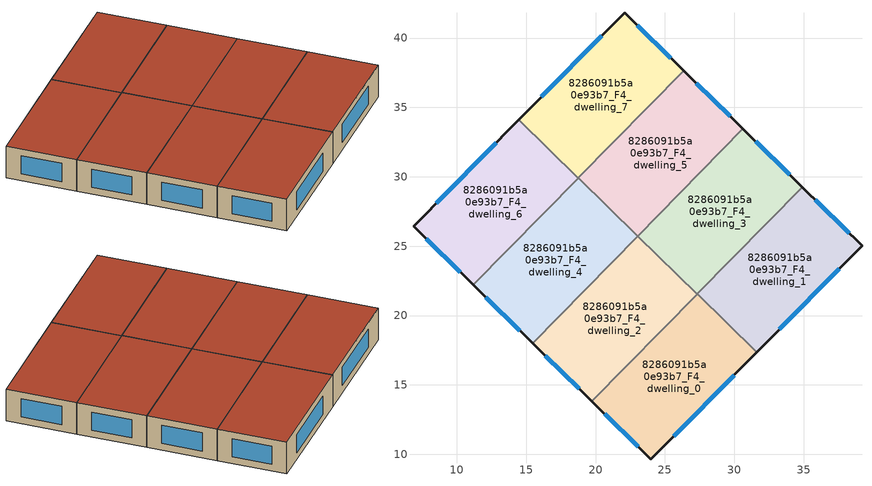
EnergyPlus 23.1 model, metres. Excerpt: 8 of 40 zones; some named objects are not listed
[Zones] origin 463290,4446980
8286091b5a0e93b7_F4_dwelling_0
 floor to 8286091b5a0e93b7_F3_dwelling_0 (EU_floor_Construction): 31.62,17.36 23.99,9.64 19.74,13.81 27.34,21.56 z12
 wall outside (EU_wall_Construction): 19.74,13.81 23.99,9.64 31.62,17.36 z12:15
 wall to 8286091b5a0e93b7_F4_dwelling_1 (EU_wall_Construction): 31.62,17.36 27.34,21.56 z12:15
 wall to 8286091b5a0e93b7_F4_dwelling_2 (EU_wall_Construction): 27.32,21.53 19.74,13.81 z12:15
 wall to 8286091b5a0e93b7_F4_dwelling_3 (EU_wall_Construction): 27.34,21.56 27.32,21.53 z12:15
 window (EU_Window_Construction): 25.62,11.29 29.99,15.7 / 20.65,12.92 23.08,10.53 z12.64:14.36
 roof outside (EU_roof_Construction): 23.99,9.64 31.62,17.36 27.34,21.56 19.74,13.81 z15
8286091b5a0e93b7_F4_dwelling_1
 floor to 8286091b5a0e93b7_F3_dwelling_1 (EU_floor_Construction): 39.2,25.03 31.62,17.36 27.34,21.56 34.9,29.25 z12
 wall outside (EU_wall_Construction): 31.62,17.36 39.2,25.03 34.9,29.25 z12:15
 wall to 8286091b5a0e93b7_F4_dwelling_3 (EU_wall_Construction): 34.9,29.25 27.34,21.56 z12:15
 window (EU_Window_Construction): 33.25,19 37.58,23.38 / 38.28,25.93 35.82,28.35 z12.64:14.36
 roof outside (EU_roof_Construction): 31.62,17.36 39.2,25.03 34.9,29.25 27.34,21.56 z15
8286091b5a0e93b7_F4_dwelling_2
 floor to 8286091b5a0e93b7_F3_dwelling_2 (EU_floor_Construction): 27.32,21.53 19.74,13.81 15.46,18.01 23.04,25.73 z12
 wall outside (EU_wall_Construction): 15.46,18.01 19.74,13.81 z12:15
 wall to 8286091b5a0e93b7_F4_dwelling_3 (EU_wall_Construction): 27.32,21.53 23.04,25.73 z12:15
 wall to 8286091b5a0e93b7_F4_dwelling_4 (EU_wall_Construction): 23.04,25.73 15.46,18.01 z12:15
 window (EU_Window_Construction): 16.38,17.11 18.82,14.71 z12.64:14.36
 roof outside (EU_roof_Construction): 19.74,13.81 27.32,21.53 23.04,25.73 15.46,18.01 z15
8286091b5a0e93b7_F4_dwelling_3
 floor to 8286091b5a0e93b7_F3_dwelling_3 (EU_floor_Construction): 34.9,29.25 27.32,21.53 23.04,25.73 30.62,33.45 z12
 wall outside (EU_wall_Construction): 34.9,29.25 30.62,33.45 z12:15
 wall to 8286091b5a0e93b7_F4_dwelling_5 (EU_wall_Construction): 30.62,33.45 23.04,25.73 z12:15
 window (EU_Window_Construction): 33.98,30.15 31.53,32.55 z12.64:14.36
 roof outside (EU_roof_Construction): 27.32,21.53 34.9,29.25 30.62,33.45 23.04,25.73 z15
8286091b5a0e93b7_F4_dwelling_4
 floor to 8286091b5a0e93b7_F3_dwelling_4 (EU_floor_Construction): 23.04,25.73 15.46,18.01 11.18,22.21 18.76,29.93 z12
 wall outside (EU_wall_Construction): 11.18,22.21 15.46,18.01 z12:15
 wall to 8286091b5a0e93b7_F4_dwelling_5 (EU_wall_Construction): 23.04,25.73 18.76,29.93 z12:15
 wall to 8286091b5a0e93b7_F4_dwelling_6 (EU_wall_Construction): 18.73,29.91 11.18,22.21 z12:15
 wall to 8286091b5a0e93b7_F4_dwelling_7 (EU_wall_Construction): 18.76,29.93 18.73,29.91 z12:15
 window (EU_Window_Construction): 12.1,21.31 14.54,18.91 z12.64:14.36
 roof outside (EU_roof_Construction): 15.46,18.01 23.04,25.73 18.76,29.93 11.18,22.21 z15
8286091b5a0e93b7_F4_dwelling_5
 floor to 8286091b5a0e93b7_F3_dwelling_5 (EU_floor_Construction): 30.62,33.45 23.04,25.73 18.76,29.93 26.34,37.65 z12
 wall outside (EU_wall_Construction): 30.62,33.45 26.34,37.65 z12:15
 wall to 8286091b5a0e93b7_F4_dwelling_7 (EU_wall_Construction): 26.34,37.65 18.76,29.93 z12:15
 window (EU_Window_Construction): 29.7,34.35 27.25,36.75 z12.64:14.36
 roof outside (EU_roof_Construction): 23.04,25.73 30.62,33.45 26.34,37.65 18.76,29.93 z15
8286091b5a0e93b7_F4_dwelling_6
 floor to 8286091b5a0e93b7_F3_dwelling_6 (EU_floor_Construction): 18.73,29.91 11.18,22.21 6.87,26.44 14.45,34.11 z12
 wall outside (EU_wall_Construction): 14.45,34.11 6.87,26.44 11.18,22.21 z12:15
 wall to 8286091b5a0e93b7_F4_dwelling_7 (EU_wall_Construction): 18.73,29.91 14.45,34.11 z12:15
 window (EU_Window_Construction): 12.83,32.46 8.5,28.08 / 7.79,25.53 10.26,23.12 z12.64:14.36
 roof outside (EU_roof_Construction): 11.18,22.21 18.73,29.91 14.45,34.11 6.87,26.44 z15
8286091b5a0e93b7_F4_dwelling_7
 floor to 8286091b5a0e93b7_F3_dwelling_7 (EU_floor_Construction): 26.34,37.65 18.73,29.91 14.45,34.11 22.09,41.83 z12
 wall outside (EU_wall_Construction): 26.34,37.65 22.09,41.83 14.45,34.11 z12:15
 window (EU_Window_Construction): 20.45,40.17 16.09,35.76 / 25.43,38.55 23,40.93 z12.64:14.36
 roof outside (EU_roof_Construction): 18.73,29.91 26.34,37.65 22.09,41.83 14.45,34.11 z15
[Building]
EU S2 Campaign: North Axis=0; Terrain=City; Solar Distribution=FullExterior
[Site:Location]
Yerevan-Zvartnots.Intl.AP: Latitude=40.15; Longitude=44.383; Time Zone=4; Elevation=854
[SizingPeriod:WeatherFileDays]
AnnualSizingPeriod: Begin Month=1; Begin Day of Month=1; End Month=12; End Day of Month=31; Day of Week for Start Day=Monday; Use Weather File Daylight Saving Period=No; Use Weather File Rain and Snow Indicators=No
[MATERIAL]
EU_InternalMass_Material: Roughness=MediumRough; Thickness=0.1; Conductivity=1; Density=1800; Specific Heat=900; Thermal Absorptance=0.9; Solar Absorptance=0.7; Visible Absorptance=0.7
[MATERIAL:NOMASS] Roughness=MediumRough; Thermal Absorptance=0.9; Solar Absorptance=0.7; Visible Absorptance=0.7
Name | Thermal Resistance
EU_wall_NoMass | 1.05043
EU_roof_NoMass | 1.45357
EU_floor_NoMass | 0.478065
[WINDOWMATERIAL:SIMPLEGLAZINGSYSTEM]
EU_Window_SimpleGlazing: UFactor=2.5566; Solar Heat Gain Coefficient=0.75; Visible Transmittance=0.75
[CONSTRUCTION]
EU_wall_Construction: EU_wall_NoMass
EU_roof_Construction: EU_roof_NoMass
EU_floor_Construction: EU_floor_NoMass
EU_Window_Construction: EU_Window_SimpleGlazing
EU_InternalMass_Construction: EU_InternalMass_Material
[ZONE] Type=1; Multiplier=1; Ceiling Height=autocalculate; Floor Area=autocalculate; Part of Total Floor Area=Yes
Name | Volume
8286091b5a0e93b7_F4_dwelling_0; 8286091b5a0e93b7_F4_dwelling_7 | 194.624
8286091b5a0e93b7_F4_dwelling_1; 8286091b5a0e93b7_F4_dwelling_6 | 194.616
8286091b5a0e93b7_F4_dwelling_2; 8286091b5a0e93b7_F4_dwelling_3; 8286091b5a0e93b7_F4_dwelling_4; 8286091b5a0e93b7_F4_dwelling_5 | 194.628
[INTERNALMASS] Construction=EU_InternalMass_Construction
Name | Zone or ZoneList | Surface Area
8286091b5a0e93b7_F4_dwelling_0_EU_InternalMass | 8286091b5a0e93b7_F4_dwelling_0 | 64.874
8286091b5a0e93b7_F4_dwelling_1_EU_InternalMass | 8286091b5a0e93b7_F4_dwelling_1 | 64.8727
8286091b5a0e93b7_F4_dwelling_2_EU_InternalMass | 8286091b5a0e93b7_F4_dwelling_2 | 64.877
8286091b5a0e93b7_F4_dwelling_3_EU_InternalMass | 8286091b5a0e93b7_F4_dwelling_3 | 64.8749
8286091b5a0e93b7_F4_dwelling_4_EU_InternalMass | 8286091b5a0e93b7_F4_dwelling_4 | 64.876
8286091b5a0e93b7_F4_dwelling_5_EU_InternalMass | 8286091b5a0e93b7_F4_dwelling_5 | 64.876
8286091b5a0e93b7_F4_dwelling_6_EU_InternalMass | 8286091b5a0e93b7_F4_dwelling_6 | 64.8727
8286091b5a0e93b7_F4_dwelling_7_EU_InternalMass | 8286091b5a0e93b7_F4_dwelling_7 | 64.874
[OTHEREQUIPMENT] Fuel Type=Electricity; Design Level Calculation Method=Watts/Area; Power per Zone Floor Area=1; Fraction Latent=0; Fraction Radiant=0; Fraction Lost=0; Carbon Dioxide Generation Rate=0; EndUse Subcategory=EU_Step8_InternalGains
Name | Zone or ZoneList or Space or SpaceList | Schedule
EU_Step8_InternalGain_8286091b5a0e93b7_F4_dwelling_0_f000 | 8286091b5a0e93b7_F4_dwelling_0 | EU_Step8_GainSchedule_8286091b5a0e93b7_F4_dwelling_0_f000
EU_Step8_InternalGain_8286091b5a0e93b7_F4_dwelling_1_f000 | 8286091b5a0e93b7_F4_dwelling_1 | EU_Step8_GainSchedule_8286091b5a0e93b7_F4_dwelling_1_f000
EU_Step8_InternalGain_8286091b5a0e93b7_F4_dwelling_2_f000 | 8286091b5a0e93b7_F4_dwelling_2 | EU_Step8_GainSchedule_8286091b5a0e93b7_F4_dwelling_2_f000
EU_Step8_InternalGain_8286091b5a0e93b7_F4_dwelling_3_f000 | 8286091b5a0e93b7_F4_dwelling_3 | EU_Step8_GainSchedule_8286091b5a0e93b7_F4_dwelling_3_f000
EU_Step8_InternalGain_8286091b5a0e93b7_F4_dwelling_4_f000 | 8286091b5a0e93b7_F4_dwelling_4 | EU_Step8_GainSchedule_8286091b5a0e93b7_F4_dwelling_4_f000
EU_Step8_InternalGain_8286091b5a0e93b7_F4_dwelling_5_f000 | 8286091b5a0e93b7_F4_dwelling_5 | EU_Step8_GainSchedule_8286091b5a0e93b7_F4_dwelling_5_f000
EU_Step8_InternalGain_8286091b5a0e93b7_F4_dwelling_6_f000 | 8286091b5a0e93b7_F4_dwelling_6 | EU_Step8_GainSchedule_8286091b5a0e93b7_F4_dwelling_6_f000
EU_Step8_InternalGain_8286091b5a0e93b7_F4_dwelling_7_f000 | 8286091b5a0e93b7_F4_dwelling_7 | EU_Step8_GainSchedule_8286091b5a0e93b7_F4_dwelling_7_f000
[ZONEVENTILATION:DESIGNFLOWRATE] Schedule=EU_AlwaysOn; Design Flow Rate Calculation Method=AirChanges/Hour; Air Changes per Hour=0.557805; Ventilation Type=Natural; Fan Pressure Rise=0; Fan Total Efficiency=1; Constant Term Coefficient=1; Temperature Term Coefficient=0; Velocity Term Coefficient=0; Velocity Squared Term Coefficient=0; Minimum Indoor Temperature=-100; Maximum Indoor Temperature=100; Delta Temperature=-100; Minimum Outdoor Temperature=-100; Maximum Outdoor Temperature=100; Maximum Wind Speed=40
Name | Zone or ZoneList or Space or SpaceList
EU_ConstantAir_8286091b5a0e93b7_F4_dwelling_0 | 8286091b5a0e93b7_F4_dwelling_0
EU_ConstantAir_8286091b5a0e93b7_F4_dwelling_1 | 8286091b5a0e93b7_F4_dwelling_1
EU_ConstantAir_8286091b5a0e93b7_F4_dwelling_2 | 8286091b5a0e93b7_F4_dwelling_2
EU_ConstantAir_8286091b5a0e93b7_F4_dwelling_3 | 8286091b5a0e93b7_F4_dwelling_3
EU_ConstantAir_8286091b5a0e93b7_F4_dwelling_4 | 8286091b5a0e93b7_F4_dwelling_4
EU_ConstantAir_8286091b5a0e93b7_F4_dwelling_5 | 8286091b5a0e93b7_F4_dwelling_5
EU_ConstantAir_8286091b5a0e93b7_F4_dwelling_6 | 8286091b5a0e93b7_F4_dwelling_6
EU_ConstantAir_8286091b5a0e93b7_F4_dwelling_7 | 8286091b5a0e93b7_F4_dwelling_7
[HVACTEMPLATE:ZONE:IDEALLOADSAIRSYSTEM] System Availability Schedule=EU_AlwaysOn; Maximum Heating Supply Air Temperature=50; Minimum Cooling Supply Air Temperature=13; Maximum Heating Supply Air Humidity Ratio=0.0156; Minimum Cooling Supply Air Humidity Ratio=0.0077; Heating Limit=NoLimit; Cooling Limit=NoLimit; Heating Availability Schedule=EU_AlwaysOn; Cooling Availability Schedule=EU_CoolingOff; Dehumidification Control Type=ConstantSensibleHeatRatio; Cooling Sensible Heat Ratio=0.7; Dehumidification Setpoint=60; Humidification Control Type=None; Humidification Setpoint=30; Outdoor Air Method=None; Outdoor Air Flow Rate per Person=0.00944; Outdoor Air Flow Rate per Zone Floor Area=0; Outdoor Air Flow Rate per Zone=0; Demand Controlled Ventilation Type=None; Outdoor Air Economizer Type=NoEconomizer; Heat Recovery Type=None; Sensible Heat Recovery Effectiveness=0.7; Latent Heat Recovery Effectiveness=0.65
Name | Template Thermostat
8286091b5a0e93b7_F4_dwelling_0 | EU_HeatOnly_8286091b5a0e93b7_F4_dwelling_0
8286091b5a0e93b7_F4_dwelling_1 | EU_HeatOnly_8286091b5a0e93b7_F4_dwelling_1
8286091b5a0e93b7_F4_dwelling_2 | EU_HeatOnly_8286091b5a0e93b7_F4_dwelling_2
8286091b5a0e93b7_F4_dwelling_3 | EU_HeatOnly_8286091b5a0e93b7_F4_dwelling_3
8286091b5a0e93b7_F4_dwelling_4 | EU_HeatOnly_8286091b5a0e93b7_F4_dwelling_4
8286091b5a0e93b7_F4_dwelling_5 | EU_HeatOnly_8286091b5a0e93b7_F4_dwelling_5
8286091b5a0e93b7_F4_dwelling_6 | EU_HeatOnly_8286091b5a0e93b7_F4_dwelling_6
8286091b5a0e93b7_F4_dwelling_7 | EU_HeatOnly_8286091b5a0e93b7_F4_dwelling_7
[SIZING:ZONE] Zone Cooling Design Supply Air Temperature Input Method=SupplyAirTemperature; Zone Cooling Design Supply Air Temperature=13; Zone Heating Design Supply Air Temperature Input Method=SupplyAirTemperature; Zone Heating Design Supply Air Temperature=50; Zone Cooling Design Supply Air Humidity Ratio=0.008; Zone Heating Design Supply Air Humidity Ratio=0.008; Cooling Design Air Flow Method=DesignDay; Cooling Design Air Flow Rate=0; Cooling Minimum Air Flow per Zone Floor Area=0.000762; Cooling Minimum Air Flow=0; Cooling Minimum Air Flow Fraction=0.2; Heating Design Air Flow Method=DesignDay; Heating Design Air Flow Rate=0; Heating Maximum Air Flow per Zone Floor Area=0.002032; Heating Maximum Air Flow=0.141576; Heating Maximum Air Flow Fraction=0.3; Account for Dedicated Outdoor Air System=No; Dedicated Outdoor Air System Control Strategy=NeutralSupplyAir; Dedicated Outdoor Air Low Setpoint Temperature for Design=autosize; Dedicated Outdoor Air High Setpoint Temperature for Design=autosize; Zone Load Sizing Method=Sensible Load Only No Latent Load; Zone Latent Cooling Design Supply Air Humidity Ratio Input Method=HumidityRatioDifference; Zone Cooling Design Supply Air Humidity Ratio Difference=0.005; Zone Latent Heating Design Supply Air Humidity Ratio Input Method=HumidityRatioDifference; Zone Humidification Design Supply Air Humidity Ratio Difference=0.005
8286091b5a0e93b7_F4_dwelling_0; 8286091b5a0e93b7_F4_dwelling_1; 8286091b5a0e93b7_F4_dwelling_2; 8286091b5a0e93b7_F4_dwelling_3; 8286091b5a0e93b7_F4_dwelling_4; 8286091b5a0e93b7_F4_dwelling_5; 8286091b5a0e93b7_F4_dwelling_6; 8286091b5a0e93b7_F4_dwelling_7
[SCHEDULE:CONSTANT]
Name | Hourly Value
EU_AlwaysOn | 1
EU_CoolingOff | 0
[SCHEDULE:FILE] Column Number=1; Rows to Skip at Top=0; Number of Hours of Data=8760; Column Separator=Comma; Interpolate to Timestep=No; Minutes per Item=60; Adjust Schedule for Daylight Savings=Yes
Name | File
EU_Step8_GainSchedule_8286091b5a0e93b7_F4_dwelling_0_f000 | ../../schedules/8286091b5a0e93b7/8286091b5a0e93b7_F4_dwelling_0_f000_gain.csv
EU_Step8_GainSchedule_8286091b5a0e93b7_F4_dwelling_1_f000 | ../../schedules/8286091b5a0e93b7/8286091b5a0e93b7_F4_dwelling_1_f000_gain.csv
EU_Step8_GainSchedule_8286091b5a0e93b7_F4_dwelling_2_f000 | ../../schedules/8286091b5a0e93b7/8286091b5a0e93b7_F4_dwelling_2_f000_gain.csv
EU_Step8_GainSchedule_8286091b5a0e93b7_F4_dwelling_3_f000 | ../../schedules/8286091b5a0e93b7/8286091b5a0e93b7_F4_dwelling_3_f000_gain.csv
EU_Step8_GainSchedule_8286091b5a0e93b7_F4_dwelling_4_f000 | ../../schedules/8286091b5a0e93b7/8286091b5a0e93b7_F4_dwelling_4_f000_gain.csv
EU_Step8_GainSchedule_8286091b5a0e93b7_F4_dwelling_5_f000 | ../../schedules/8286091b5a0e93b7/8286091b5a0e93b7_F4_dwelling_5_f000_gain.csv
EU_Step8_GainSchedule_8286091b5a0e93b7_F4_dwelling_6_f000 | ../../schedules/8286091b5a0e93b7/8286091b5a0e93b7_F4_dwelling_6_f000_gain.csv
EU_Step8_GainSchedule_8286091b5a0e93b7_F4_dwelling_7_f000 | ../../schedules/8286091b5a0e93b7/8286091b5a0e93b7_F4_dwelling_7_f000_gain.csv
